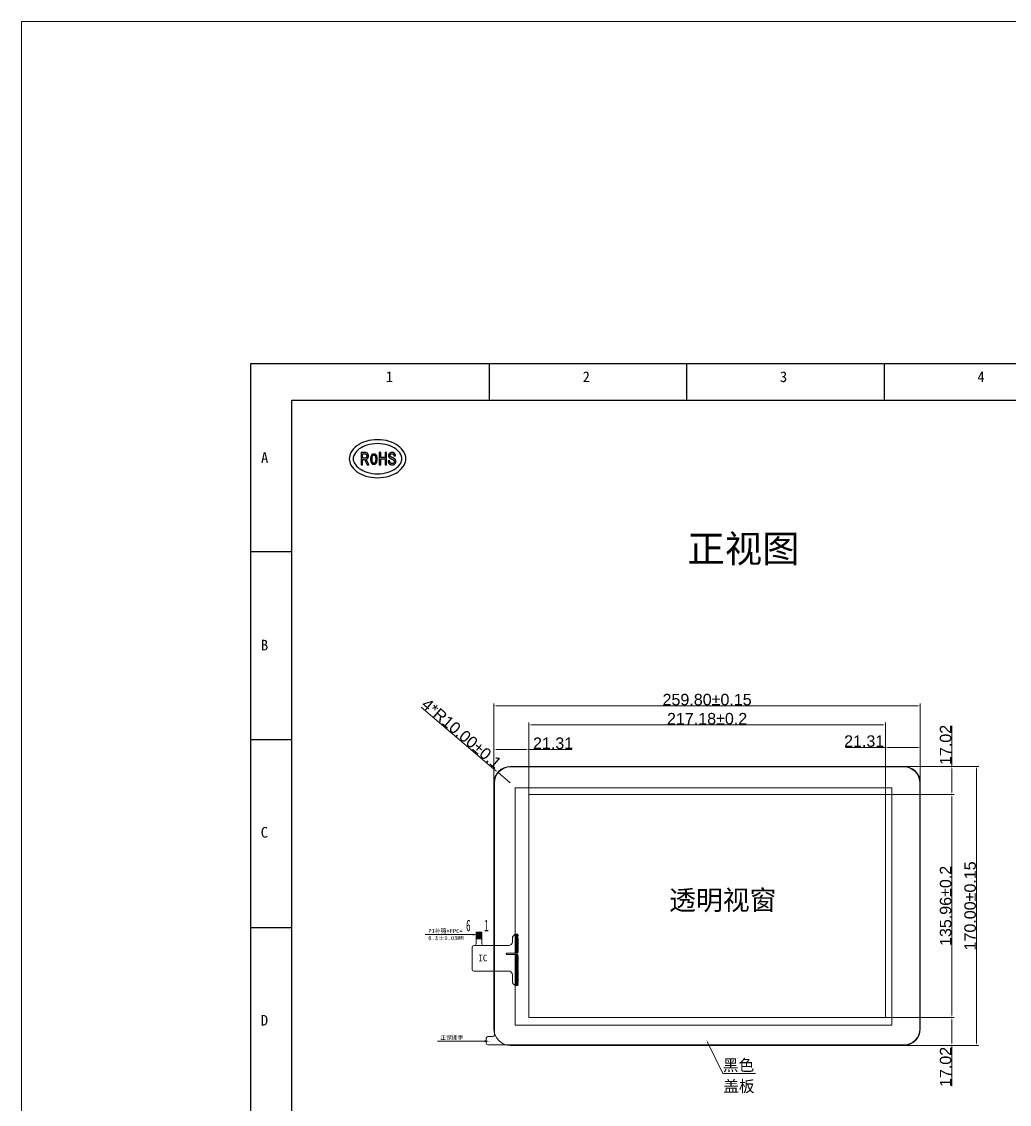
# Model space of a CAD drawing. Header units: millimetres. Extents: x 20850 to 34255, y -4073 to 3090.
# Drawn here: x 20850 to 21452, y 2430 to 3090 of the extents above; entities that cross this region are included whole.
import ezdxf

# ---------------------------------------------------------------- set-up
doc = ezdxf.new("R2010")
doc.units = ezdxf.units.MM
doc.header["$LTSCALE"] = 0.2
for name, color, linetype in [('Cover lens', 171, 'Continuous'), ('DIM', 7, 'Continuous'), ('Sensor', 7, 'Continuous'), ('保护膜', 200, 'Continuous')]:
    doc.layers.add(name, color=color, linetype=linetype)
doc.layers.add('DIM（标注）', color=3, linetype='Continuous', lineweight=0)
doc.layers.add('FPC', color=40, linetype='Continuous', lineweight=13)
doc.styles.add('ARIAL', font='arial.ttf')
doc.styles.get("Standard").update_dxf_attribs({"font": 'simkai.ttf', "width": 0.58, "height": 8})
doc.styles.add('宋体', font='', dxfattribs={"height": 3})
doc.styles.add('宋体3.5', font='', dxfattribs={"height": 3.5})
doc.styles.get('宋体').set_extended_font_data('SimSun')
doc.styles.get('宋体3.5').set_extended_font_data('SimSun')

msp = doc.modelspace()

# ---------------------------------------------------------------- hatches: boundary and pattern name
at = {"layer": 'FPC', "lineweight": 0}
h = msp.add_hatch(dxfattribs=at)
h.set_pattern_fill('ANSI37', color=2, scale=0.1, angle=-90, style=0)
h.set_pattern_definition([(315, (3693.53942, -3.52943), (0.224506403, 0.224506403), []), (45, (3693.53942, -3.52943), (-0.224506403, 0.224506403), [])])
h.paths.add_polyline_path([(21130.761, 2535.0415, 0.41421356), (21130.611, 2535.1915), (21127.411, 2535.1915, 0.41421356), (21127.261, 2535.0415), (21127.261, 2531.1915), (21130.761, 2531.1915)])

# ---------------------------------------------------------------- linework, layer by layer
for p, q in [((20990.0109, 2194.2849), (20990.0109, 2881.809)), ((20990.0109, 2881.809), (21994.6895, 2881.809)), ((21135.1854, 2881.809), (21135.1854, 2859.4505)), ((21255.4872, 2881.809), (21255.4872, 2859.4505)), ((21375.789, 2881.809), (21375.789, 2859.4505)), ((21014.8837, 2859.4505), (21977.3067, 2859.4505)), ((21014.8837, 2212.1425), (21014.8837, 2859.4505)), ((20990.0109, 2767.2219), (21014.8837, 2767.2219)), ((20990.0109, 2652.6349), (21014.8837, 2652.6349)), ((20990.0109, 2538.0478), (21014.8837, 2538.0478))]:
    msp.add_line(p, q)
at = {"color": 3}
for p, q in [((21057.1799, 2827.5249), (21057.1799, 2820.1111)), ((21059.3455, 2827.5249), (21057.1799, 2827.5249)), ((21058.1326, 2826.7444), (21059.1293, 2826.7444)), ((21058.1326, 2824.1437), (21058.1326, 2826.7444)), ((21059.1293, 2826.7444), (21059.2041, 2826.7435)), ((21059.2041, 2826.7435), (21059.3698, 2826.7369)), ((21059.5027, 2827.5221), (21059.3455, 2827.5249)), ((21059.3698, 2826.7369), (21059.5251, 2826.721)), ((21059.6562, 2827.5137), (21059.5027, 2827.5221)), ((21059.5251, 2826.721), (21059.6711, 2826.6986)), ((21059.804, 2827.4996), (21059.6562, 2827.5137)), ((21059.6711, 2826.6986), (21059.8068, 2826.6677)), ((21059.9481, 2827.48), (21059.804, 2827.4996)), ((21059.8068, 2826.6677), (21059.9332, 2826.6293)), ((21059.9332, 2826.6293), (21060.0502, 2826.5834)), ((21060.0867, 2827.4547), (21059.9481, 2827.48)), ((21060.0502, 2826.5834), (21060.1568, 2826.5292)), ((21060.2214, 2827.4238), (21060.0867, 2827.4547)), ((21060.1568, 2826.5292), (21060.2542, 2826.4674)), ((21060.3515, 2827.3864), (21060.2214, 2827.4238)), ((21060.2542, 2826.4674), (21060.3421, 2826.3981)), ((21060.3421, 2826.3981), (21060.3562, 2826.385)), ((21060.4769, 2827.3443), (21060.3515, 2827.3864)), ((21060.3562, 2826.385), (21060.4441, 2826.2933)), ((21060.4441, 2826.2933), (21060.52, 2826.1932)), ((21060.5976, 2827.2966), (21060.4769, 2827.3443)), ((21060.52, 2826.1932), (21060.5845, 2826.0846)), ((21060.6341, 2824.8147), (21060.5789, 2824.7024)), ((21060.5845, 2826.0846), (21060.6379, 2825.9658)), ((21060.7137, 2827.2432), (21060.5976, 2827.2966)), ((21060.6762, 2824.9401), (21060.6341, 2824.8147)), ((21060.6379, 2825.9658), (21060.679, 2825.8385)), ((21060.7071, 2825.0795), (21060.6762, 2824.9401)), ((21060.679, 2825.8385), (21060.7081, 2825.7019)), ((21060.7249, 2825.233), (21060.7071, 2825.0795)), ((21060.7081, 2825.7019), (21060.7258, 2825.5559)), ((21060.825, 2827.1843), (21060.7137, 2827.2432)), ((21060.7315, 2825.3987), (21060.7249, 2825.233)), ((21060.7258, 2825.5559), (21060.7315, 2825.4005)), ((21060.7315, 2825.4005), (21060.7315, 2825.3987)), ((21060.9317, 2827.1187), (21060.825, 2827.1843)), ((21061.0337, 2827.0486), (21060.9317, 2827.1187)), ((21061.0347, 2827.0476), (21061.0337, 2827.0486)), ((21061.1273, 2826.9681), (21061.0347, 2827.0476)), ((21061.2115, 2826.882), (21061.1273, 2826.9681)), ((21061.2902, 2826.7884), (21061.2115, 2826.882)), ((21061.3613, 2826.6892), (21061.2902, 2826.7884)), ((21061.4249, 2826.5825), (21061.3613, 2826.6892)), ((21061.482, 2826.4702), (21061.4249, 2826.5825)), ((21061.5316, 2826.3504), (21061.482, 2826.4702)), ((21061.5747, 2826.225), (21061.5316, 2826.3504)), ((21061.6102, 2826.0921), (21061.5747, 2826.225)), ((21061.5821, 2824.6818), (21061.6186, 2824.8119)), ((21061.6392, 2825.9527), (21061.6102, 2826.0921)), ((21061.6186, 2824.8119), (21061.6477, 2824.9494)), ((21061.6608, 2825.8076), (21061.6392, 2825.9527)), ((21061.6477, 2824.9494), (21061.6682, 2825.0936)), ((21061.6757, 2825.6551), (21061.6608, 2825.8076)), ((21061.6682, 2825.0936), (21061.6804, 2825.2433)), ((21061.6832, 2825.496), (21061.6757, 2825.6551)), ((21061.6804, 2825.2433), (21061.6842, 2825.4005)), ((21061.6842, 2825.4005), (21061.6832, 2825.496)), ((21063.0862, 2824.845), (21063.0654, 2824.7301)), ((21063.1101, 2824.956), (21063.0862, 2824.845)), ((21063.1356, 2825.0625), (21063.1101, 2824.956)), ((21063.1625, 2825.165), (21063.1356, 2825.0625)), ((21063.1926, 2825.2645), (21063.1625, 2825.165)), ((21063.225, 2825.3594), (21063.1926, 2825.2645)), ((21063.2589, 2825.4496), (21063.225, 2825.3594)), ((21063.2952, 2825.5367), (21063.2589, 2825.4496)), ((21063.3345, 2825.62), (21063.2952, 2825.5367)), ((21063.3754, 2825.6987), (21063.3345, 2825.62)), ((21063.4186, 2825.7735), (21063.3754, 2825.6987)), ((21063.4633, 2825.8444), (21063.4186, 2825.7735)), ((21063.5111, 2825.9115), (21063.4633, 2825.8444)), ((21063.5828, 2826.0025), (21063.5111, 2825.9115)), ((21063.5111, 2825.9115), (21063.5111, 2825.9115)), ((21063.6584, 2826.0865), (21063.5828, 2826.0025)), ((21063.737, 2826.1644), (21063.6584, 2826.0865)), ((21063.8188, 2826.2369), (21063.737, 2826.1644)), ((21063.9036, 2826.3025), (21063.8188, 2826.2369)), ((21063.9923, 2826.3626), (21063.9036, 2826.3025)), ((21063.9052, 2824.6831), (21063.9237, 2824.7964)), ((21063.9237, 2824.7964), (21063.9445, 2824.9021)), ((21063.9445, 2824.9021), (21063.9676, 2825.0023)), ((21063.9676, 2825.0023), (21063.9931, 2825.0956)), ((21064.0848, 2826.4166), (21063.9923, 2826.3626)), ((21063.9931, 2825.0956), (21064.0201, 2825.182)), ((21064.0201, 2825.182), (21064.0494, 2825.2622)), ((21064.0494, 2825.2622), (21064.0817, 2825.3362)), ((21064.0817, 2825.3362), (21064.1149, 2825.4033)), ((21064.1797, 2826.4644), (21064.0848, 2826.4166)), ((21064.1149, 2825.4033), (21064.1512, 2825.4642)), ((21064.1512, 2825.4642), (21064.1897, 2825.519)), ((21064.2784, 2826.5053), (21064.1797, 2826.4644)), ((21064.1897, 2825.519), (21064.2352, 2825.5814)), ((21064.2352, 2825.5814), (21064.3146, 2825.6755)), ((21064.381, 2826.5407), (21064.2784, 2826.5053)), ((21064.3146, 2825.6755), (21064.3971, 2825.7573)), ((21064.4858, 2826.57), (21064.381, 2826.5407)), ((21064.3971, 2825.7573), (21064.4835, 2825.8267)), ((21064.4835, 2825.8267), (21064.5745, 2825.883)), ((21064.5946, 2826.5932), (21064.4858, 2826.57)), ((21064.5745, 2825.883), (21064.6686, 2825.9269)), ((21064.7071, 2826.6101), (21064.5946, 2826.5932)), ((21064.6686, 2825.9269), (21064.7665, 2825.9578)), ((21064.8228, 2826.6209), (21064.7071, 2826.6101)), ((21064.7665, 2825.9578), (21064.8691, 2825.977)), ((21064.9416, 2826.6256), (21064.8228, 2826.6209)), ((21064.8691, 2825.977), (21064.9747, 2825.9832)), ((21064.9747, 2826.6263), (21064.9416, 2826.6256)), ((21065.0943, 2826.6233), (21064.9747, 2826.6263)), ((21064.9747, 2825.9832), (21065.0395, 2825.9809)), ((21065.0395, 2825.9809), (21065.1428, 2825.967)), ((21065.2107, 2826.614), (21065.0943, 2826.6233)), ((21065.1428, 2825.967), (21065.2423, 2825.9408)), ((21065.3241, 2826.5986), (21065.2107, 2826.614)), ((21065.2423, 2825.9408), (21065.3387, 2825.9015)), ((21065.4336, 2826.577), (21065.3241, 2826.5986)), ((21065.3387, 2825.9015), (21065.4305, 2825.8498)), ((21065.4305, 2825.8498), (21065.5184, 2825.7858)), ((21065.54, 2826.5492), (21065.4336, 2826.577)), ((21065.5184, 2825.7858), (21065.6032, 2825.7095)), ((21065.6433, 2826.5161), (21065.54, 2826.5492)), ((21065.6032, 2825.7095), (21065.6834, 2825.62)), ((21065.7428, 2826.476), (21065.6433, 2826.5161)), ((21065.6834, 2825.62), (21065.7598, 2825.519)), ((21065.8392, 2826.4305), (21065.7428, 2826.476)), ((21065.7598, 2825.519), (21065.7613, 2825.5167)), ((21065.7613, 2825.5167), (21065.796, 2825.4619)), ((21065.796, 2825.4619), (21065.8284, 2825.4002)), ((21065.8284, 2825.4002), (21065.8592, 2825.3316)), ((21065.9317, 2826.378), (21065.8392, 2826.4305)), ((21065.8592, 2825.3316), (21065.8878, 2825.2568)), ((21065.8878, 2825.2568), (21065.914, 2825.1758)), ((21065.914, 2825.1758), (21065.9387, 2825.0879)), ((21066.0212, 2826.3202), (21065.9317, 2826.378)), ((21065.9387, 2825.0879), (21065.9618, 2824.9931)), ((21065.9618, 2824.9931), (21065.9826, 2824.892)), ((21065.9826, 2824.892), (21066.0011, 2824.7841)), ((21066.0011, 2824.7841), (21066.0181, 2824.67)), ((21066.1075, 2826.2554), (21066.0212, 2826.3202)), ((21066.1908, 2826.1852), (21066.1075, 2826.2554)), ((21066.2702, 2826.1089), (21066.1908, 2826.1852)), ((21066.3458, 2826.0256), (21066.2702, 2826.1089)), ((21066.4191, 2825.9369), (21066.3458, 2826.0256)), ((21066.4384, 2825.9115), (21066.4191, 2825.9369)), ((21066.4831, 2825.8444), (21066.4384, 2825.9115)), ((21066.5255, 2825.7727), (21066.4831, 2825.8444)), ((21066.5656, 2825.6971), (21066.5255, 2825.7727)), ((21066.6042, 2825.6177), (21066.5656, 2825.6971)), ((21066.6404, 2825.5344), (21066.6042, 2825.6177)), ((21066.6751, 2825.4465), (21066.6404, 2825.5344)), ((21066.7067, 2825.3555), (21066.6751, 2825.4465)), ((21066.7368, 2825.2599), (21066.7067, 2825.3555)), ((21066.7645, 2825.1596), (21066.7368, 2825.2599)), ((21066.7908, 2825.0563), (21066.7645, 2825.1596)), ((21066.8147, 2824.9483), (21066.7908, 2825.0563)), ((21066.8363, 2824.8365), (21066.8147, 2824.9483)), ((21066.8555, 2824.7208), (21066.8363, 2824.8365)), ((21068.2688, 2827.5249), (21068.2688, 2820.1111)), ((21069.2215, 2827.5249), (21068.2688, 2827.5249)), ((21069.2215, 2824.4038), (21069.2215, 2827.5249)), ((21071.7773, 2827.5249), (21071.7773, 2824.4038)), ((21072.73, 2827.5249), (21071.7773, 2827.5249)), ((21072.73, 2820.1111), (21072.73, 2827.5249)), ((21073.9036, 2825.7197), (21073.8998, 2825.5737)), ((21073.8998, 2825.5737), (21073.8998, 2825.54)), ((21073.8998, 2825.54), (21073.9082, 2825.4024)), ((21073.9167, 2825.861), (21073.9036, 2825.7197)), ((21073.9082, 2825.4024), (21073.9279, 2825.2686)), ((21073.9382, 2825.9976), (21073.9167, 2825.861)), ((21073.9279, 2825.2686), (21073.9578, 2825.1385)), ((21073.9681, 2826.1296), (21073.9382, 2825.9976)), ((21073.9578, 2825.1385), (21074, 2825.0131)), ((21074.0065, 2826.2568), (21073.9681, 2826.1296)), ((21074, 2825.0131), (21074.0524, 2824.8924)), ((21074.0542, 2826.3794), (21074.0065, 2826.2568)), ((21074.0524, 2824.8924), (21074.1169, 2824.7744)), ((21074.1095, 2826.4983), (21074.0542, 2826.3794)), ((21074.174, 2826.6115), (21074.1095, 2826.4983)), ((21074.1169, 2824.7744), (21074.1918, 2824.6612)), ((21074.247, 2826.721), (21074.174, 2826.6115)), ((21074.3294, 2826.8249), (21074.247, 2826.721)), ((21074.4192, 2826.925), (21074.3294, 2826.8249)), ((21074.5184, 2827.0205), (21074.4192, 2826.925)), ((21074.5493, 2827.0476), (21074.5184, 2827.0205)), ((21074.6532, 2827.1393), (21074.5493, 2827.0476)), ((21074.7608, 2827.2217), (21074.6532, 2827.1393)), ((21074.8722, 2827.2975), (21074.7608, 2827.2217)), ((21074.8525, 2825.7037), (21074.8535, 2825.7524)), ((21074.8619, 2825.5727), (21074.8525, 2825.7037)), ((21074.8535, 2825.7524), (21074.8656, 2825.8965)), ((21074.89, 2825.4454), (21074.8619, 2825.5727)), ((21074.8656, 2825.8965), (21074.8937, 2826.0313)), ((21074.9882, 2827.3639), (21074.8722, 2827.2975)), ((21074.9377, 2825.321), (21074.89, 2825.4454)), ((21074.8937, 2826.0313), (21074.9358, 2826.1576)), ((21074.9358, 2826.1576), (21074.9938, 2826.2755)), ((21075.0041, 2825.1993), (21074.9377, 2825.321)), ((21075.1071, 2827.4229), (21074.9882, 2827.3639)), ((21074.9938, 2826.2755), (21075.0668, 2826.3841)), ((21075.0893, 2825.0814), (21075.0041, 2825.1993)), ((21075.0668, 2826.3841), (21075.1557, 2826.4842)), ((21075.1127, 2825.0533), (21075.0893, 2825.0814)), ((21075.2297, 2827.4744), (21075.1071, 2827.4229)), ((21075.1623, 2825.0019), (21075.1127, 2825.0533)), ((21075.1557, 2826.4842), (21075.2315, 2826.5367)), ((21075.2278, 2824.9476), (21075.1623, 2825.0019)), ((21075.3083, 2824.8914), (21075.2278, 2824.9476)), ((21075.356, 2827.5174), (21075.2297, 2827.4744)), ((21075.2315, 2826.5367), (21075.3438, 2826.6003)), ((21075.4047, 2824.8325), (21075.3083, 2824.8914)), ((21075.3438, 2826.6003), (21075.4636, 2826.6518)), ((21075.4852, 2827.552), (21075.356, 2827.5174)), ((21075.517, 2824.7707), (21075.4047, 2824.8325)), ((21075.4636, 2826.6518), (21075.5918, 2826.6929)), ((21075.619, 2827.5792), (21075.4852, 2827.552)), ((21075.6442, 2824.7061), (21075.517, 2824.7707)), ((21075.5918, 2826.6929), (21075.7275, 2826.7219)), ((21075.7566, 2827.5979), (21075.619, 2827.5792)), ((21075.7275, 2826.7219), (21075.8707, 2826.7388)), ((21075.8979, 2827.6091), (21075.7566, 2827.5979)), ((21075.8707, 2826.7388), (21076.0223, 2826.7444)), ((21076.0223, 2827.6119), (21075.8979, 2827.6091)), ((21076.1842, 2827.6082), (21076.0223, 2827.6119)), ((21076.0223, 2826.7444), (21076.1187, 2826.7416)), ((21076.1187, 2826.7416), (21076.2657, 2826.7266)), ((21076.3405, 2827.5979), (21076.1842, 2827.6082)), ((21076.2657, 2826.7266), (21076.4032, 2826.6986)), ((21076.4893, 2827.5801), (21076.3405, 2827.5979)), ((21076.4032, 2826.6986), (21076.5296, 2826.6564)), ((21076.6325, 2827.5549), (21076.4893, 2827.5801)), ((21076.5296, 2826.6564), (21076.6456, 2826.6012)), ((21076.7691, 2827.524), (21076.6325, 2827.5549)), ((21076.6456, 2826.6012), (21076.7514, 2826.532)), ((21076.7514, 2826.532), (21076.8468, 2826.4496)), ((21076.8983, 2827.4847), (21076.7691, 2827.524)), ((21076.8468, 2826.4496), (21076.931, 2826.3542)), ((21077.0218, 2827.4388), (21076.8983, 2827.4847)), ((21076.931, 2826.3542), (21076.9984, 2826.2606)), ((21076.9984, 2826.2606), (21077.0677, 2826.1408)), ((21077.1379, 2827.3864), (21077.0218, 2827.4388)), ((21077.0677, 2826.1408), (21077.1229, 2826.0182)), ((21077.1229, 2826.0182), (21077.1622, 2825.8909)), ((21077.2483, 2827.3265), (21077.1379, 2827.3864)), ((21077.1622, 2825.8909), (21077.1865, 2825.7599)), ((21077.1865, 2825.7599), (21077.1968, 2825.6251)), ((21077.1968, 2825.6251), (21077.1912, 2825.4876)), ((21077.1912, 2825.4876), (21078.1439, 2825.4876)), ((21077.3512, 2827.2591), (21077.2483, 2827.3265)), ((21077.4486, 2827.1852), (21077.3512, 2827.2591)), ((21077.5384, 2827.1038), (21077.4486, 2827.1852)), ((21077.6217, 2827.0158), (21077.5384, 2827.1038)), ((21077.6676, 2826.9615), (21077.6217, 2827.0158)), ((21077.7471, 2826.8399), (21077.6676, 2826.9615)), ((21077.8201, 2826.7163), (21077.7471, 2826.8399)), ((21077.8847, 2826.5919), (21077.8201, 2826.7163)), ((21077.9427, 2826.4655), (21077.8847, 2826.5919)), ((21077.9932, 2826.3382), (21077.9427, 2826.4655)), ((21078.0363, 2826.21), (21077.9932, 2826.3382)), ((21078.0728, 2826.08), (21078.0363, 2826.21)), ((21078.1009, 2825.9489), (21078.0728, 2826.08)), ((21078.1224, 2825.816), (21078.1009, 2825.9489)), ((21078.1364, 2825.6822), (21078.1224, 2825.816)), ((21078.1439, 2825.5475), (21078.1364, 2825.6822)), ((21078.1439, 2825.4876), (21078.1439, 2825.5475)), ((21057.1799, 2820.1111), (21058.1326, 2820.1111)), ((21059.3885, 2824.1437), (21058.1326, 2824.1437)), ((21058.1326, 2823.3632), (21059.3024, 2823.3632)), ((21058.1326, 2820.1111), (21058.1326, 2823.3632)), ((21059.3024, 2823.3632), (21060.8185, 2820.1111)), ((21059.5279, 2824.1493), (21059.3885, 2824.1437)), ((21059.6636, 2824.1652), (21059.5279, 2824.1493)), ((21059.7965, 2824.1933), (21059.6636, 2824.1652)), ((21059.9257, 2824.2316), (21059.7965, 2824.1933)), ((21060.052, 2824.2822), (21059.9257, 2824.2316)), ((21060.1746, 2824.343), (21060.052, 2824.2822)), ((21060.2944, 2824.4151), (21060.1746, 2824.343)), ((21060.2551, 2823.4933), (21060.3356, 2823.5138)), ((21061.9013, 2820.1111), (21060.2551, 2823.4933)), ((21060.3421, 2824.4469), (21060.2944, 2824.4151)), ((21060.3356, 2823.5138), (21060.4629, 2823.5541)), ((21060.4329, 2824.519), (21060.3421, 2824.4469)), ((21060.5125, 2824.6041), (21060.4329, 2824.519)), ((21060.4629, 2823.5541), (21060.5855, 2823.6046)), ((21060.5789, 2824.7024), (21060.5125, 2824.6041)), ((21060.5855, 2823.6046), (21060.7053, 2823.6636)), ((21060.7053, 2823.6636), (21060.8213, 2823.7319)), ((21060.8185, 2820.1111), (21061.9013, 2820.1111)), ((21060.8213, 2823.7319), (21060.9345, 2823.8105)), ((21060.9345, 2823.8105), (21061.0431, 2823.8975)), ((21061.0431, 2823.8975), (21061.1488, 2823.9939)), ((21061.1488, 2823.9939), (21061.2518, 2824.0997)), ((21061.2518, 2824.0997), (21061.2742, 2824.1259)), ((21061.2742, 2824.1259), (21061.3529, 2824.2242)), ((21061.3529, 2824.2242), (21061.4221, 2824.329)), ((21061.4221, 2824.329), (21061.4839, 2824.4394)), ((21061.4839, 2824.4394), (21061.5372, 2824.5573)), ((21061.5372, 2824.5573), (21061.5821, 2824.6818)), ((21062.9767, 2823.669), (21062.9759, 2823.5179)), ((21062.9759, 2823.5179), (21062.9767, 2823.3667)), ((21062.9759, 2823.5179), (21062.9759, 2823.5179)), ((21062.9806, 2823.8155), (21062.9767, 2823.669)), ((21062.9767, 2823.3667), (21062.9806, 2823.2202)), ((21062.986, 2823.9582), (21062.9806, 2823.8155)), ((21062.9806, 2823.2202), (21062.986, 2823.0775)), ((21062.9937, 2824.097), (21062.986, 2823.9582)), ((21062.986, 2823.0775), (21062.9937, 2822.9387)), ((21063.0037, 2824.2312), (21062.9937, 2824.097)), ((21062.9937, 2822.9387), (21063.0037, 2822.8046)), ((21063.016, 2824.3623), (21063.0037, 2824.2312)), ((21063.0037, 2822.8046), (21063.016, 2822.6735)), ((21063.0299, 2824.4887), (21063.016, 2824.3623)), ((21063.016, 2822.6735), (21063.0299, 2822.547)), ((21063.0469, 2824.6113), (21063.0299, 2824.4887)), ((21063.0299, 2822.547), (21063.0469, 2822.4244)), ((21063.0654, 2824.7301), (21063.0469, 2824.6113)), ((21063.0469, 2822.4244), (21063.0654, 2822.3056)), ((21063.0654, 2822.3056), (21063.087, 2822.1907)), ((21063.087, 2822.1907), (21063.1101, 2822.0797)), ((21063.1101, 2822.0797), (21063.1356, 2821.9733)), ((21063.1356, 2821.9733), (21063.1633, 2821.8707)), ((21063.1633, 2821.8707), (21063.1926, 2821.772)), ((21063.1926, 2821.772), (21063.225, 2821.6772)), ((21063.225, 2821.6772), (21063.2589, 2821.5862)), ((21063.2589, 2821.5862), (21063.296, 2821.499)), ((21063.296, 2821.499), (21063.3345, 2821.4165)), ((21063.3345, 2821.4165), (21063.3754, 2821.3371)), ((21063.3754, 2821.3371), (21063.4186, 2821.2623)), ((21063.4186, 2821.2623), (21063.4641, 2821.1913)), ((21063.4641, 2821.1913), (21063.5111, 2821.1242)), ((21063.5111, 2821.1242), (21063.5458, 2821.078)), ((21063.5458, 2821.078), (21063.6175, 2820.9878)), ((21063.6175, 2820.9878), (21063.6931, 2820.9029)), ((21063.6931, 2820.9029), (21063.7725, 2820.825)), ((21063.7725, 2820.825), (21063.8543, 2820.7526)), ((21063.8327, 2823.5479), (21063.8342, 2823.713)), ((21063.8327, 2823.5179), (21063.8327, 2823.5479)), ((21063.8334, 2823.3521), (21063.8327, 2823.5179)), ((21063.8365, 2823.1932), (21063.8334, 2823.3521)), ((21063.8342, 2823.713), (21063.8381, 2823.8711)), ((21063.8419, 2823.0405), (21063.8365, 2823.1932)), ((21063.8381, 2823.8711), (21063.8435, 2824.0222)), ((21063.8496, 2822.894), (21063.8419, 2823.0405)), ((21063.8435, 2824.0222), (21063.8512, 2824.1679)), ((21063.8597, 2822.7544), (21063.8496, 2822.894)), ((21063.8512, 2824.1679), (21063.8612, 2824.306)), ((21063.8543, 2820.7526), (21063.9399, 2820.687)), ((21063.8712, 2822.621), (21063.8597, 2822.7544)), ((21063.8612, 2824.306), (21063.8735, 2824.4386)), ((21063.8859, 2822.4938), (21063.8712, 2822.621)), ((21063.8735, 2824.4386), (21063.8882, 2824.5643)), ((21063.9021, 2822.3735), (21063.8859, 2822.4938)), ((21063.8882, 2824.5643), (21063.9052, 2824.6831)), ((21063.9198, 2822.2601), (21063.9021, 2822.3735)), ((21063.9406, 2822.1522), (21063.9198, 2822.2601)), ((21063.9399, 2820.687), (21064.0285, 2820.6276)), ((21063.963, 2822.0512), (21063.9406, 2822.1522)), ((21063.9884, 2821.9571), (21063.963, 2822.0512)), ((21064.0154, 2821.8692), (21063.9884, 2821.9571)), ((21064.044, 2821.7874), (21064.0154, 2821.8692)), ((21064.0285, 2820.6276), (21064.1211, 2820.5744)), ((21064.0756, 2821.7126), (21064.044, 2821.7874)), ((21064.1087, 2821.644), (21064.0756, 2821.7126)), ((21064.145, 2821.5823), (21064.1087, 2821.644)), ((21064.1211, 2820.5744), (21064.2159, 2820.5274)), ((21064.1828, 2821.5268), (21064.145, 2821.5823)), ((21064.1897, 2821.5175), (21064.1828, 2821.5268)), ((21064.2637, 2821.4103), (21064.1897, 2821.5175)), ((21064.2159, 2820.5274), (21064.3146, 2820.4873)), ((21064.3424, 2821.317), (21064.2637, 2821.4103)), ((21064.3146, 2820.4873), (21064.4164, 2820.4526)), ((21064.4241, 2821.2353), (21064.3424, 2821.317)), ((21064.4164, 2820.4526), (21064.5213, 2820.424)), ((21064.5097, 2821.1674), (21064.4241, 2821.2353)), ((21064.5992, 2821.1119), (21064.5097, 2821.1674)), ((21064.5213, 2820.424), (21064.63, 2820.4025)), ((21064.6917, 2821.0687), (21064.5992, 2821.1119)), ((21064.63, 2820.4025), (21064.7418, 2820.387)), ((21064.7881, 2821.0386), (21064.6917, 2821.0687)), ((21064.7418, 2820.387), (21064.8567, 2820.3778)), ((21064.8884, 2821.0217), (21064.7881, 2821.0386)), ((21064.8567, 2820.3778), (21064.9747, 2820.3747)), ((21064.9747, 2821.0171), (21064.8884, 2821.0217)), ((21065.0781, 2821.024), (21064.9747, 2821.0171)), ((21064.9747, 2820.3747), (21065.0326, 2820.3755)), ((21065.0326, 2820.3755), (21065.149, 2820.3816)), ((21065.1775, 2821.0433), (21065.0781, 2821.024)), ((21065.149, 2820.3816), (21065.2624, 2820.394)), ((21065.2732, 2821.0749), (21065.1775, 2821.0433)), ((21065.2624, 2820.394), (21065.3726, 2820.4125)), ((21065.3657, 2821.1196), (21065.2732, 2821.0749)), ((21065.4544, 2821.1775), (21065.3657, 2821.1196)), ((21065.3726, 2820.4125), (21065.4798, 2820.4372)), ((21065.5392, 2821.2484), (21065.4544, 2821.1775)), ((21065.4798, 2820.4372), (21065.5832, 2820.4688)), ((21065.6202, 2821.3317), (21065.5392, 2821.2484)), ((21065.5832, 2820.4688), (21065.6834, 2820.5058)), ((21065.6981, 2821.4281), (21065.6202, 2821.3317)), ((21065.6834, 2820.5058), (21065.7806, 2820.5497)), ((21065.7598, 2821.5175), (21065.6981, 2821.4281)), ((21065.7945, 2821.5723), (21065.7598, 2821.5175)), ((21065.7806, 2820.5497), (21065.8739, 2820.5999)), ((21065.8268, 2821.634), (21065.7945, 2821.5723)), ((21065.8577, 2821.7018), (21065.8268, 2821.634)), ((21065.8862, 2821.7759), (21065.8577, 2821.7018)), ((21065.8739, 2820.5999), (21065.9641, 2820.6562)), ((21065.9132, 2821.8576), (21065.8862, 2821.7759)), ((21065.9379, 2821.9447), (21065.9132, 2821.8576)), ((21065.961, 2822.0396), (21065.9379, 2821.9447)), ((21065.9818, 2822.1406), (21065.961, 2822.0396)), ((21065.9641, 2820.6562), (21066.0512, 2820.7186)), ((21066.0003, 2822.2478), (21065.9818, 2822.1406)), ((21066.0173, 2822.3619), (21066.0003, 2822.2478)), ((21066.032, 2822.4822), (21066.0173, 2822.3619)), ((21066.0181, 2824.67), (21066.0327, 2824.5489)), ((21066.0451, 2822.6095), (21066.032, 2822.4822)), ((21066.0327, 2824.5489), (21066.0458, 2824.4216)), ((21066.0559, 2822.7436), (21066.0451, 2822.6095)), ((21066.0458, 2824.4216), (21066.0566, 2824.2875)), ((21066.0512, 2820.7186), (21066.1353, 2820.7873)), ((21066.0651, 2822.884), (21066.0559, 2822.7436)), ((21066.0566, 2824.2875), (21066.0651, 2824.1463)), ((21066.0651, 2824.1463), (21066.0721, 2823.9991)), ((21066.0721, 2823.0313), (21066.0651, 2822.884)), ((21066.0721, 2823.9991), (21066.0775, 2823.8456)), ((21066.0767, 2823.1847), (21066.0721, 2823.0313)), ((21066.0798, 2823.3444), (21066.0767, 2823.1847)), ((21066.0775, 2823.8456), (21066.0805, 2823.6852)), ((21066.0813, 2823.5117), (21066.0798, 2823.3444)), ((21066.0805, 2823.6852), (21066.0813, 2823.5179)), ((21066.0813, 2823.5179), (21066.0813, 2823.5117)), ((21066.1353, 2820.7873), (21066.2163, 2820.8621)), ((21066.2163, 2820.8621), (21066.2934, 2820.943)), ((21066.2934, 2820.943), (21066.3674, 2821.0309)), ((21066.3674, 2821.0309), (21066.4384, 2821.1242)), ((21066.4384, 2821.1242), (21066.4769, 2821.1821)), ((21066.4769, 2821.1821), (21066.5193, 2821.253)), ((21066.5193, 2821.253), (21066.5602, 2821.3278)), ((21066.5602, 2821.3278), (21066.5988, 2821.4073)), ((21066.5988, 2821.4073), (21066.6358, 2821.4898)), ((21066.6358, 2821.4898), (21066.6705, 2821.5769)), ((21066.6705, 2821.5769), (21066.7029, 2821.6679)), ((21066.7029, 2821.6679), (21066.7329, 2821.7635)), ((21066.7329, 2821.7635), (21066.7607, 2821.8622)), ((21066.7607, 2821.8622), (21066.7869, 2821.9656)), ((21066.7869, 2821.9656), (21066.8116, 2822.0727)), ((21066.8116, 2822.0727), (21066.8332, 2822.1838)), ((21066.8332, 2822.1838), (21066.8532, 2822.2995)), ((21066.8532, 2822.2995), (21066.871, 2822.4182)), ((21066.8733, 2824.6006), (21066.8555, 2824.7208)), ((21066.871, 2822.4182), (21066.8864, 2822.5416)), ((21066.8887, 2824.4772), (21066.8733, 2824.6006)), ((21066.8864, 2822.5416), (21066.9003, 2822.6688)), ((21066.9018, 2824.3492), (21066.8887, 2824.4772)), ((21066.9003, 2822.6688), (21066.9118, 2822.8007)), ((21066.9134, 2824.2173), (21066.9018, 2824.3492)), ((21066.9118, 2822.8007), (21066.9211, 2822.9357)), ((21066.9219, 2824.0808), (21066.9134, 2824.2173)), ((21066.9211, 2822.9357), (21066.928, 2823.0752)), ((21066.9296, 2823.9412), (21066.9219, 2824.0808)), ((21066.928, 2823.0752), (21066.9334, 2823.2187)), ((21066.9342, 2823.797), (21066.9296, 2823.9412)), ((21066.9334, 2823.2187), (21066.9365, 2823.3667)), ((21066.9373, 2823.649), (21066.9342, 2823.797)), ((21066.9365, 2823.3667), (21066.9381, 2823.5179)), ((21066.9381, 2823.5179), (21066.9373, 2823.649)), ((21068.2688, 2820.1111), (21069.2215, 2820.1111)), ((21071.7773, 2824.4038), (21069.2215, 2824.4038)), ((21069.2215, 2823.6233), (21071.7773, 2823.6233)), ((21069.2215, 2820.1111), (21069.2215, 2823.6233)), ((21071.7773, 2823.6233), (21071.7773, 2820.1111)), ((21071.7773, 2820.1111), (21072.73, 2820.1111)), ((21073.7258, 2822.4526), (21073.7258, 2822.1494)), ((21074.6794, 2822.4526), (21073.7258, 2822.4526)), ((21073.7258, 2822.1494), (21073.7267, 2822.0988)), ((21073.7267, 2822.0988), (21073.7332, 2821.9547)), ((21073.7332, 2821.9547), (21073.7482, 2821.8143)), ((21073.7482, 2821.8143), (21073.7707, 2821.6777)), ((21073.7707, 2821.6777), (21073.8016, 2821.5458)), ((21073.8016, 2821.5458), (21073.8399, 2821.4175)), ((21073.8399, 2821.4175), (21073.8867, 2821.2931)), ((21073.8867, 2821.2931), (21073.941, 2821.1733)), ((21073.941, 2821.1733), (21074.0037, 2821.0572)), ((21074.0037, 2821.0572), (21074.0739, 2820.9449)), ((21074.0739, 2820.9449), (21074.1516, 2820.8364)), ((21074.1516, 2820.8364), (21074.2386, 2820.7316)), ((21074.1918, 2824.6612), (21074.2788, 2824.5517)), ((21074.2386, 2820.7316), (21074.3322, 2820.6314)), ((21074.2788, 2824.5517), (21074.3762, 2824.4469)), ((21074.3322, 2820.6314), (21074.3837, 2820.5828)), ((21074.3762, 2824.4469), (21074.4286, 2824.3917)), ((21074.3837, 2820.5828), (21074.4782, 2820.5004)), ((21074.4286, 2824.3917), (21074.5072, 2824.3177)), ((21074.4782, 2820.5004), (21074.5783, 2820.4246)), ((21074.5072, 2824.3177), (21074.5924, 2824.2457)), ((21074.5783, 2820.4246), (21074.6841, 2820.3544)), ((21074.5924, 2824.2457), (21074.6869, 2824.1736)), ((21074.6794, 2822.1924), (21074.6794, 2822.4526)), ((21074.685, 2822.0333), (21074.6794, 2822.1924)), ((21074.6841, 2820.3544), (21074.7945, 2820.2917)), ((21074.7009, 2821.8836), (21074.685, 2822.0333)), ((21074.6869, 2824.1736), (21074.7889, 2824.1034)), ((21074.728, 2821.7442), (21074.7009, 2821.8836)), ((21074.7664, 2821.6141), (21074.728, 2821.7442)), ((21074.8151, 2821.4933), (21074.7664, 2821.6141)), ((21074.7889, 2824.1034), (21074.8984, 2824.0342)), ((21074.7945, 2820.2917), (21074.9096, 2820.2356)), ((21074.875, 2821.3829), (21074.8151, 2821.4933)), ((21074.9461, 2821.2818), (21074.875, 2821.3829)), ((21074.8984, 2824.0342), (21075.0163, 2823.9659)), ((21074.9096, 2820.2356), (21075.0303, 2820.186)), ((21075.0285, 2821.1901), (21074.9461, 2821.2818)), ((21075.0163, 2823.9659), (21075.1426, 2823.8994)), ((21075.0687, 2821.1518), (21075.0285, 2821.1901)), ((21075.0303, 2820.186), (21075.1567, 2820.1438)), ((21075.1847, 2821.0657), (21075.0687, 2821.1518)), ((21075.1426, 2823.8994), (21075.2765, 2823.833)), ((21075.1567, 2820.1438), (21075.2877, 2820.1073)), ((21075.3045, 2820.9927), (21075.1847, 2821.0657)), ((21075.2765, 2823.833), (21075.4178, 2823.7684)), ((21075.2877, 2820.1073), (21075.4243, 2820.0774)), ((21075.4262, 2820.9309), (21075.3045, 2820.9927)), ((21075.4178, 2823.7684), (21075.5684, 2823.7038)), ((21075.4243, 2820.0774), (21075.5656, 2820.054)), ((21075.5516, 2820.8822), (21075.4262, 2820.9309)), ((21075.6798, 2820.8448), (21075.5516, 2820.8822)), ((21075.5656, 2820.054), (21075.7126, 2820.0381)), ((21075.5684, 2823.7038), (21075.7257, 2823.6411)), ((21075.7865, 2824.6397), (21075.6442, 2824.7061)), ((21075.8118, 2820.8195), (21075.6798, 2820.8448)), ((21075.7126, 2820.0381), (21075.8651, 2820.0278)), ((21075.7257, 2823.6411), (21075.8922, 2823.5794)), ((21075.9456, 2824.5714), (21075.7865, 2824.6397)), ((21075.9456, 2820.8064), (21075.8118, 2820.8195)), ((21075.8651, 2820.0278), (21076.0223, 2820.025)), ((21075.8922, 2823.5794), (21075.9821, 2823.5419)), ((21076.1197, 2824.5002), (21075.9456, 2824.5714)), ((21076.0223, 2820.8046), (21075.9456, 2820.8064)), ((21075.9821, 2823.5419), (21076.1271, 2823.4764)), ((21076.1889, 2820.8102), (21076.0223, 2820.8046)), ((21076.0223, 2820.025), (21076.1468, 2820.0269)), ((21076.3087, 2824.4263), (21076.1197, 2824.5002)), ((21076.1271, 2823.4764), (21076.2647, 2823.409)), ((21076.1468, 2820.0269), (21076.2975, 2820.0353)), ((21076.3433, 2820.8261), (21076.1889, 2820.8102)), ((21076.2647, 2823.409), (21076.3948, 2823.3398)), ((21076.2975, 2820.0353), (21076.4444, 2820.0493)), ((21076.3686, 2824.4038), (21076.3087, 2824.4263)), ((21076.4865, 2820.8532), (21076.3433, 2820.8261)), ((21076.5146, 2824.3411), (21076.3686, 2824.4038)), ((21076.3948, 2823.3398), (21076.5183, 2823.2687)), ((21076.4444, 2820.0493), (21076.5857, 2820.0709)), ((21076.6175, 2820.8907), (21076.4865, 2820.8532)), ((21076.6559, 2824.2766), (21076.5146, 2824.3411)), ((21076.5183, 2823.2687), (21076.6334, 2823.1966)), ((21076.5857, 2820.0709), (21076.7233, 2820.098)), ((21076.7364, 2820.9393), (21076.6175, 2820.8907)), ((21076.6334, 2823.1966), (21076.7401, 2823.1217)), ((21076.7925, 2824.2101), (21076.6559, 2824.2766)), ((21076.7233, 2820.098), (21076.8562, 2820.1317)), ((21076.8431, 2820.9983), (21076.7364, 2820.9393)), ((21076.7401, 2823.1217), (21076.8403, 2823.045)), ((21076.9226, 2824.1418), (21076.7925, 2824.2101)), ((21076.8403, 2823.045), (21076.9329, 2822.9664)), ((21076.9385, 2821.0675), (21076.8431, 2820.9983)), ((21076.8562, 2820.1317), (21076.9844, 2820.1719)), ((21077.048, 2824.0716), (21076.9226, 2824.1418)), ((21076.9329, 2822.9664), (21077.0181, 2822.8859)), ((21077.0218, 2821.148), (21076.9385, 2821.0675)), ((21076.9844, 2820.1719), (21077.1079, 2820.2187)), ((21077.0181, 2822.8859), (21077.1173, 2822.7895)), ((21077.0611, 2821.1948), (21077.0218, 2821.148)), ((21077.1678, 2823.9986), (21077.048, 2824.0716)), ((21077.1528, 2821.2968), (21077.0611, 2821.1948)), ((21077.1079, 2820.2187), (21077.2268, 2820.2711)), ((21077.1173, 2822.7895), (21077.2062, 2822.6819)), ((21077.2305, 2821.4054), (21077.1528, 2821.2968)), ((21077.2829, 2823.9238), (21077.1678, 2823.9986)), ((21077.2062, 2822.6819), (21077.2782, 2822.5686)), ((21077.2268, 2820.2711), (21077.3419, 2820.331)), ((21077.2932, 2821.5214), (21077.2305, 2821.4054)), ((21077.2782, 2822.5686), (21077.3353, 2822.4498)), ((21077.3924, 2823.8461), (21077.2829, 2823.9238)), ((21077.3428, 2821.644), (21077.2932, 2821.5214)), ((21077.3353, 2822.4498), (21077.3756, 2822.3263)), ((21077.3419, 2820.331), (21077.4514, 2820.3965)), ((21077.3784, 2821.7741), (21077.3428, 2821.644)), ((21077.3756, 2822.3263), (21077.3999, 2822.1971)), ((21077.3999, 2821.9107), (21077.3784, 2821.7741)), ((21077.4963, 2823.7675), (21077.3924, 2823.8461)), ((21077.3999, 2822.1971), (21077.4083, 2822.0623)), ((21077.4083, 2822.0549), (21077.3999, 2821.9107)), ((21077.4083, 2822.0623), (21077.4083, 2822.0549)), ((21077.4514, 2820.3965), (21077.5571, 2820.4686)), ((21077.5955, 2823.686), (21077.4963, 2823.7675)), ((21077.5571, 2820.4686), (21077.6582, 2820.5472)), ((21077.6891, 2823.6028), (21077.5955, 2823.686)), ((21077.6582, 2820.5472), (21077.7546, 2820.6314)), ((21077.7771, 2823.5167), (21077.6891, 2823.6028)), ((21077.7546, 2820.6314), (21077.8201, 2820.696)), ((21077.8407, 2823.4493), (21077.7771, 2823.5167)), ((21077.8201, 2820.696), (21077.9071, 2820.7915)), ((21077.9371, 2823.3463), (21077.8407, 2823.4493)), ((21077.9071, 2820.7915), (21077.9857, 2820.8916)), ((21078.0241, 2823.2387), (21077.9371, 2823.3463)), ((21077.9857, 2820.8916), (21078.0569, 2820.9973)), ((21078.0999, 2823.1273), (21078.0241, 2823.2387)), ((21078.0569, 2820.9973), (21078.1205, 2821.1087)), ((21078.1673, 2823.0122), (21078.0999, 2823.1273)), ((21078.1205, 2821.1087), (21078.1767, 2821.2257)), ((21078.2235, 2822.8924), (21078.1673, 2823.0122)), ((21078.1767, 2821.2257), (21078.2253, 2821.3474)), ((21078.2712, 2822.768), (21078.2235, 2822.8924)), ((21078.2253, 2821.3474), (21078.2674, 2821.4746)), ((21078.2674, 2821.4746), (21078.3011, 2821.6075)), ((21078.3077, 2822.6407), (21078.2712, 2822.768)), ((21078.3011, 2821.6075), (21078.3273, 2821.746)), ((21078.3358, 2822.5087), (21078.3077, 2822.6407)), ((21078.3273, 2821.746), (21078.3461, 2821.8892)), ((21078.3526, 2822.3721), (21078.3358, 2822.5087)), ((21078.3461, 2821.8892), (21078.3573, 2822.038)), ((21078.3601, 2822.2317), (21078.3526, 2822.3721)), ((21078.3573, 2822.038), (21078.361, 2822.1924)), ((21078.361, 2822.1924), (21078.3601, 2822.2317))]:
    msp.add_line(p, q, dxfattribs=at)
at = {"color": 1, "lineweight": 15}
msp.add_lwpolyline([(20850.3737, 3090.1895), (24468.3963, 3090.1895), (24468.3963, 2016.3645), (20850.3737, 2016.3645)], close=True, dxfattribs=at)
at = {"color": 0}
for points in [[(21151.9514, 2533.3865), (21151.4014, 2533.3865), (21151.4014, 2532.8865), (21152.6014, 2532.8865), (21152.6014, 2533.3865), (21152.1514, 2533.3865), (21152.1514, 2533.3865)], [(21151.9514, 2532.8865), (21151.4014, 2532.8865), (21151.4014, 2533.3865), (21152.6014, 2533.3865), (21152.6014, 2532.8865), (21152.1514, 2532.8865), (21152.1514, 2532.8865)], [(21152.6014, 2532.1865), (21152.1514, 2532.1865), (21152.1514, 2532.5865), (21151.9514, 2532.5865), (21151.9514, 2532.1865), (21151.4014, 2532.1865), (21151.4014, 2531.8865), (21152.6014, 2531.8865)], [(21152.6014, 2531.5865), (21152.6014, 2531.2865), (21151.4014, 2531.2865), (21151.4014, 2531.5865)], [(21152.6014, 2530.9865), (21152.6014, 2530.6865), (21151.4014, 2530.6865), (21151.4014, 2530.9865)], [(21152.6014, 2530.3865), (21152.6014, 2530.0865), (21151.4014, 2530.0865), (21151.4014, 2530.3865)], [(21152.6014, 2529.7865), (21152.6014, 2529.4865), (21151.4014, 2529.4865), (21151.4014, 2529.7865)], [(21152.6014, 2529.1865), (21152.6014, 2528.8865), (21151.4014, 2528.8865), (21151.4014, 2529.1865)], [(21152.6014, 2528.5865), (21152.6014, 2528.2865), (21151.4014, 2528.2865), (21151.4014, 2528.5865)], [(21152.6014, 2527.9865), (21152.6014, 2527.6865), (21151.4014, 2527.6865), (21151.4014, 2527.9865)], [(21152.6014, 2527.3865), (21152.6014, 2527.0865), (21151.4014, 2527.0865), (21151.4014, 2527.3865)], [(21152.6014, 2526.7865), (21152.6014, 2526.4865), (21151.4014, 2526.4865), (21151.4014, 2526.7865)], [(21152.6014, 2526.1865), (21152.6014, 2525.8865), (21151.4014, 2525.8865), (21151.4014, 2526.1865)], [(21152.6014, 2525.5865), (21152.6014, 2525.2865), (21151.4014, 2525.2865), (21151.4014, 2525.5865)], [(21152.6014, 2524.9865), (21152.6014, 2524.6865), (21151.4014, 2524.6865), (21151.4014, 2524.9865)], [(21152.6014, 2524.3865), (21152.6014, 2524.0865), (21151.4014, 2524.0865), (21151.4014, 2524.3865)], [(21152.6014, 2523.7865), (21152.6014, 2523.4865), (21151.4014, 2523.4865), (21151.4014, 2523.7865)], [(21152.6014, 2522.8865), (21152.1514, 2522.8865), (21152.1514, 2522.4865), (21151.9514, 2522.4865), (21151.9514, 2522.8865), (21151.4014, 2522.8865), (21151.4014, 2523.1865), (21152.6014, 2523.1865)], [(21152.6014, 2520.8865), (21152.1514, 2520.8865), (21152.1514, 2521.2865), (21151.9514, 2521.2865), (21151.9514, 2520.8865), (21151.4014, 2520.8865), (21151.4014, 2520.5865), (21152.6014, 2520.5865)], [(21152.6014, 2519.9865), (21151.4014, 2519.9865), (21151.4014, 2520.2865), (21152.6014, 2520.2865)], [(21152.6014, 2519.3865), (21151.4014, 2519.3865), (21151.4014, 2519.6865), (21152.6014, 2519.6865)], [(21152.6014, 2518.7865), (21151.4014, 2518.7865), (21151.4014, 2519.0865), (21152.6014, 2519.0865)], [(21152.6014, 2518.1865), (21151.4014, 2518.1865), (21151.4014, 2518.4865), (21152.6014, 2518.4865)], [(21152.6014, 2517.5865), (21151.4014, 2517.5865), (21151.4014, 2517.8865), (21152.6014, 2517.8865)], [(21152.6014, 2516.9865), (21151.4014, 2516.9865), (21151.4014, 2517.2865), (21152.6014, 2517.2865)], [(21152.6014, 2516.3865), (21151.4014, 2516.3865), (21151.4014, 2516.6865), (21152.6014, 2516.6865)], [(21152.6014, 2515.7865), (21151.4014, 2515.7865), (21151.4014, 2516.0865), (21152.6014, 2516.0865)], [(21152.6014, 2515.1865), (21151.4014, 2515.1865), (21151.4014, 2515.4865), (21152.6014, 2515.4865)], [(21152.6014, 2514.5865), (21151.4014, 2514.5865), (21151.4014, 2514.8865), (21152.6014, 2514.8865)], [(21152.6014, 2513.9865), (21151.4014, 2513.9865), (21151.4014, 2514.2865), (21152.6014, 2514.2865)], [(21152.6014, 2513.3865), (21151.4014, 2513.3865), (21151.4014, 2513.6865), (21152.6014, 2513.6865)], [(21152.6014, 2512.7865), (21151.4014, 2512.7865), (21151.4014, 2513.0865), (21152.6014, 2513.0865)], [(21152.6014, 2512.1865), (21151.4014, 2512.1865), (21151.4014, 2512.4865), (21152.6014, 2512.4865)], [(21152.6014, 2511.5865), (21151.4014, 2511.5865), (21151.4014, 2511.8865), (21152.6014, 2511.8865)], [(21152.6014, 2510.9865), (21151.4014, 2510.9865), (21151.4014, 2511.2865), (21152.6014, 2511.2865)], [(21152.6014, 2510.3865), (21151.4014, 2510.3865), (21151.4014, 2510.6865), (21152.6014, 2510.6865)], [(21152.6014, 2509.7865), (21151.4014, 2509.7865), (21151.4014, 2510.0865), (21152.6014, 2510.0865)], [(21152.6014, 2509.1865), (21151.4014, 2509.1865), (21151.4014, 2509.4865), (21152.6014, 2509.4865)], [(21152.6014, 2508.5865), (21151.4014, 2508.5865), (21151.4014, 2508.8865), (21152.6014, 2508.8865)], [(21152.6014, 2507.9865), (21151.4014, 2507.9865), (21151.4014, 2508.2865), (21152.6014, 2508.2865)], [(21152.6014, 2507.3865), (21151.4014, 2507.3865), (21151.4014, 2507.6865), (21152.6014, 2507.6865)], [(21152.6014, 2506.7865), (21151.4014, 2506.7865), (21151.4014, 2507.0865), (21152.6014, 2507.0865)], [(21152.6014, 2506.1865), (21151.4014, 2506.1865), (21151.4014, 2506.4865), (21152.6014, 2506.4865)], [(21152.6014, 2505.5865), (21151.4014, 2505.5865), (21151.4014, 2505.8865), (21152.6014, 2505.8865)], [(21152.6014, 2504.9865), (21151.4014, 2504.9865), (21151.4014, 2505.2865), (21152.6014, 2505.2865)], [(21152.6014, 2504.3865), (21152.1514, 2504.3865), (21152.1514, 2503.9865), (21151.9514, 2503.9865), (21151.9514, 2504.3865), (21151.4014, 2504.3865), (21151.4014, 2504.6865), (21152.6014, 2504.6865)], [(21152.6014, 2504.3865), (21152.1514, 2504.3865), (21152.1514, 2503.9865), (21151.9514, 2503.9865), (21151.9514, 2504.3865), (21151.4014, 2504.3865), (21151.4014, 2504.6865), (21152.6014, 2504.6865)], [(21151.9514, 2503.6865), (21151.4014, 2503.6865), (21151.4014, 2503.1865), (21152.6014, 2503.1865), (21152.6014, 2503.6865), (21152.1514, 2503.6865), (21152.1514, 2503.6865)], [(21151.9514, 2503.1865), (21151.4014, 2503.1865), (21151.4014, 2503.6865), (21152.6014, 2503.6865), (21152.6014, 2503.1865), (21152.1514, 2503.1865), (21152.1514, 2503.1865)]]:
    msp.add_lwpolyline(points, close=True, dxfattribs=at)
at = {"color": 3}
for centre, major_axis, start_param, end_param in [((21062.2534, 2821.1291), (-9.1869, 9.1869), -0.16268876, 0.26214218), ((21065.2523, 2816.9525), (12.8227, 12.8227), 1.07447561, 1.40810759), ((21065.2523, 2816.9525), (-11.117, 11.117), -0.49632072, -0.16268874), ((21067.2132, 2810.3591), (-17.6867, 17.6867), -0.78539817, -0.49632073), ((21067.2132, 2810.3591), (-15.9811, 15.9811), -0.78539816, -0.49632072), ((21067.2132, 2810.3591), (-17.6867, 17.6867), -1.07447561, -0.78539817), ((21067.2132, 2810.3591), (-15.9811, 15.9811), -1.07447562, -0.78539818), ((21069.1741, 2816.9525), (-11.117, 11.117), -1.40810759, -1.0744756), ((21069.1741, 2816.9525), (-12.8227, 12.8227), -1.40810759, -1.07447561), ((21072.173, 2821.1291), (-9.1869, 9.1869), 4.4502468, 4.87507774), ((21057.6681, 2823.7744), (-5.4437, 5.4437), 0.26214225, 0.78539821), ((21057.6681, 2823.7744), (-3.7381, 3.7381), 0.26214229, 0.78539825), ((21062.2534, 2821.1291), (-7.4813, 7.4813), -0.16268878, 0.26214216), ((21072.173, 2821.1291), (-7.4813, 7.4813), 4.45024682, 4.87507776), ((21076.7583, 2823.7744), (-3.7381, 3.7381), 3.92699082, 4.45024669), ((21076.7583, 2823.7744), (-5.4437, 5.4437), 3.92699082, 4.45024673), ((21057.6681, 2823.7744), (5.4437, 5.4437), 2.35619445, 2.87945041), ((21062.2534, 2826.4196), (9.1869, 9.1869), 2.87945047, 3.30428142), ((21057.6681, 2823.7744), (-3.7381, 3.7381), 0.78539808, 1.30865404), ((21062.2534, 2826.4196), (7.4813, 7.4813), 2.87945049, 3.30428143), ((21072.173, 2826.4196), (7.4813, 7.4813), 4.5497002, 4.97453114), ((21072.173, 2826.4196), (9.1869, 9.1869), 4.54970022, 4.97453116), ((21076.7583, 2823.7744), (3.7381, 3.7381), 4.97453127, 5.49778723), ((21076.7583, 2823.7744), (5.4437, 5.4437), 4.97453122, 5.49778718), ((21065.2523, 2830.5962), (-12.8227, 12.8227), 1.73348506, 2.06711705), ((21065.2523, 2830.5962), (11.117, 11.117), 3.30428138, 3.63791336), ((21067.2132, 2837.1896), (17.6867, 17.6867), 3.63791338, 3.92699082), ((21067.2132, 2837.1896), (-15.9811, 15.9811), 2.06711705, 2.35619449), ((21067.2132, 2837.1896), (15.9811, 15.9811), 3.92699082, 4.21606826), ((21067.2132, 2837.1896), (17.6867, 17.6867), 3.92699082, 4.21606826), ((21069.1741, 2830.5962), (-11.117, 11.117), 2.64527194, 2.97890393), ((21069.1741, 2830.5962), (12.8227, 12.8227), 4.21606826, 4.54970024)]:
    msp.add_ellipse(centre, major_axis=major_axis, ratio=1, start_param=start_param, end_param=end_param, dxfattribs=at)
at = {"layer": 'Cover lens', "linetype": 'Continuous', "lineweight": 0}
for p, q in [((21387.9014, 2636.1615), (21148.1014, 2636.1615)), ((21138.1014, 2626.1615), (21138.1014, 2476.1615)), ((21397.9014, 2476.1615), (21397.9014, 2626.1615)), ((21159.4134, 2619.1415), (21376.5894, 2619.1415)), ((21159.4134, 2483.1815), (21159.4134, 2619.1415)), ((21376.5894, 2619.1415), (21376.5894, 2483.1815)), ((21376.5894, 2483.1815), (21159.4134, 2483.1815)), ((21148.1014, 2466.1615), (21387.9014, 2466.1615))]:
    msp.add_line(p, q, dxfattribs=at)
for centre, start, end in [((21148.1014, 2626.1615), 90, 180), ((21387.9014, 2626.1615), 0, 90), ((21148.1014, 2476.1615), 180, 270), ((21387.9014, 2476.1615), 270, 0)]:
    msp.add_arc(centre, 10, start, end, dxfattribs=at)
at = {"layer": 'DIM（标注）'}
for p, q in [((21138.1014, 2618.1032), (21138.1014, 2674.6044)), ((21139.6014, 2673.1044), (21396.4014, 2673.1044)), ((21397.9014, 2622.9239), (21397.9014, 2674.6044)), ((21093.7936, 2672.2357), (21139.3322, 2633.6013)), ((21159.4134, 2610.2638), (21159.4134, 2662.974)), ((21160.9134, 2661.474), (21375.0894, 2661.474)), ((21376.5894, 2610.2638), (21376.5894, 2662.974)), ((21417.1256, 2636.1615), (21417.1256, 2660.9524)), ((21138.1014, 2608.5224), (21138.1014, 2648.0003)), ((21159.4134, 2608.5224), (21159.4134, 2648.0003)), ((21376.5894, 2647.8051), (21352.2999, 2647.8051)), ((21376.5894, 2615.7435), (21376.5894, 2649.3051)), ((21396.4014, 2647.8051), (21378.0894, 2647.8051)), ((21397.9014, 2615.7435), (21397.9014, 2649.3051)), ((21139.6014, 2646.5003), (21157.9134, 2646.5003)), ((21159.4134, 2646.5003), (21185.5555, 2646.5003)), ((21368.0882, 2636.1615), (21418.6256, 2636.1615)), ((21383.4378, 2636.1615), (21433.5338, 2636.1615)), ((21417.1256, 2620.6415), (21417.1256, 2634.6615)), ((21432.0338, 2467.6615), (21432.0338, 2634.6615)), ((21148.1014, 2626.1615), (21140.476, 2632.6308)), ((21367.5882, 2619.1415), (21418.6256, 2619.1415)), ((21368.0882, 2619.1415), (21418.6256, 2619.1415)), ((21417.1256, 2617.6415), (21417.1256, 2484.6815)), ((21367.5882, 2483.1815), (21418.6256, 2483.1815)), ((21370.7185, 2483.1815), (21418.6256, 2483.1815)), ((21417.1256, 2481.6815), (21417.1256, 2467.6615)), ((21370.7185, 2466.1615), (21418.6256, 2466.1615)), ((21383.4378, 2466.1615), (21433.5338, 2466.1615)), ((21417.1256, 2466.1615), (21417.1256, 2441.3706))]:
    msp.add_line(p, q, dxfattribs=at)
at = {"layer": 'DIM（标注）', "lineweight": 0}
for points in [[(21125.1945, 2533.6674), (21096.2725, 2533.6674)], [(21132.558, 2468.7111), (21103.636, 2468.7111)]]:
    msp.add_lwpolyline(points, dxfattribs=at)
at = {"layer": 'DIM（标注）', "color": 4}
msp.add_lwpolyline([(21268.2237, 2468.1327), (21277.6214, 2449.0603), (21297.506, 2449.0603)], dxfattribs=at)
at = {"layer": 'DIM（标注）', "lineweight": 15}
for points in [[(21139.6014, 2673.3544), (21139.6014, 2672.8544), (21138.1014, 2673.1044)], [(21396.4014, 2673.3544), (21396.4014, 2672.8544), (21397.9014, 2673.1044)], [(21160.9134, 2661.724), (21160.9134, 2661.224), (21159.4134, 2661.474)], [(21375.0894, 2661.724), (21375.0894, 2661.224), (21376.5894, 2661.474)], [(21139.6014, 2646.7503), (21139.6014, 2646.2503), (21138.1014, 2646.5003)], [(21157.9134, 2646.7503), (21157.9134, 2646.2503), (21159.4134, 2646.5003)], [(21378.0894, 2648.0551), (21378.0894, 2647.5551), (21376.5894, 2647.8051)], [(21396.4014, 2648.0551), (21396.4014, 2647.5551), (21397.9014, 2647.8051)], [(21139.4939, 2633.7919), (21139.1704, 2633.4106), (21140.476, 2632.6308)], [(21416.8756, 2634.6615), (21417.3756, 2634.6615), (21417.1256, 2636.1615)], [(21431.7838, 2634.6615), (21432.2838, 2634.6615), (21432.0338, 2636.1615)], [(21416.8756, 2620.6415), (21417.3756, 2620.6415), (21417.1256, 2619.1415)], [(21416.8756, 2617.6415), (21417.3756, 2617.6415), (21417.1256, 2619.1415)], [(21416.8756, 2484.6815), (21417.3756, 2484.6815), (21417.1256, 2483.1815)], [(21416.8756, 2481.6815), (21417.3756, 2481.6815), (21417.1256, 2483.1815)], [(21416.8756, 2467.6615), (21417.3756, 2467.6615), (21417.1256, 2466.1615)], [(21431.7838, 2467.6615), (21432.2838, 2467.6615), (21432.0338, 2466.1615)]]:
    msp.add_solid(points, dxfattribs=at)
at = {"layer": 'DIM（标注）', "lineweight": 0}
for points in [[(21125.1945, 2534.1674), (21128.1945, 2533.6674), (21125.1945, 2533.1674)], [(21132.558, 2469.2111), (21135.558, 2468.7111), (21132.558, 2468.2111)]]:
    msp.add_solid(points, dxfattribs=at)
at = {"layer": 'DIM（标注）', "color": 4}
msp.add_solid([(21267.9994, 2468.0222), (21267.5607, 2469.4782), (21268.4479, 2468.2432)], dxfattribs=at)
at = {"layer": 'FPC', "color": 2, "lineweight": 0}
msp.add_line((21127.261, 2531.1915), (21130.761, 2531.1915), dxfattribs=at)
at = {"layer": 'FPC', "color": 6, "linetype": 'Continuous'}
msp.add_lwpolyline([(21152.7514, 2502.7865), (21152.7514, 2521.3365, 0.41421356), (21152.6014, 2521.4865), (21145.9607, 2521.4865, -1), (21145.9607, 2522.2865), (21152.6014, 2522.2865, 0.41421356), (21152.7514, 2522.4365), (21152.7514, 2533.7365, 0.41421356), (21152.6014, 2533.8865), (21151.1882, 2533.8865, 0.19891237), (21150.8347, 2533.74), (21149.6839, 2532.5893, 0.19890406), (21149.391, 2531.8822), (21149.3909, 2529.2718, -0.19890406), (21148.8051, 2527.8577), (21148.5247, 2527.5773, -0.19891237), (21147.1105, 2526.9915), (21131.761, 2526.9915, -0.41421356), (21130.761, 2527.9915), (21130.761, 2535.0415, 0.41421356), (21130.611, 2535.1915), (21127.411, 2535.1915, 0.41421356), (21127.261, 2535.0415), (21127.261, 2527.9915, -0.41421356), (21126.261, 2526.9915), (21125.821, 2526.9915, 0.41421356), (21124.821, 2525.9915), (21124.821, 2512.4615, 0.41421356), (21125.821, 2511.4615), (21147.032, 2511.4615, -0.19891237), (21148.4462, 2510.8757), (21148.8042, 2510.5178, -0.19891237), (21149.39, 2509.1035), (21149.39, 2504.6418, 0.19891237), (21149.6829, 2503.9347), (21150.8347, 2502.7829, 0.19891237), (21151.1882, 2502.6365), (21152.6014, 2502.6365, 0.41421356)], format="xyb", close=True, dxfattribs=at)
at = {"layer": 'FPC', "color": 6}
msp.add_lwpolyline([(21137.461, 2526.9915), (21125.821, 2526.9915, 0.41421356), (21124.821, 2525.9915), (21124.821, 2512.4615, 0.41421356), (21125.821, 2511.4615), (21137.461, 2511.4615, 0.41421356), (21138.461, 2512.4615), (21138.461, 2525.9915, 0.41421356)], format="xyb", close=True, dxfattribs=at)
at = {"layer": 'Sensor', "color": 7, "linetype": 'Continuous', "lineweight": 0}
for p, q in [((21380.5914, 2623.1415), (21151.1014, 2623.1415)), ((21151.1014, 2623.1415), (21151.1014, 2478.4315)), ((21380.5914, 2478.4315), (21380.5914, 2623.1415)), ((21151.1014, 2478.4315), (21380.5914, 2478.4315))]:
    msp.add_line(p, q, dxfattribs=at)
at = {"layer": '保护膜', "linetype": 'Continuous', "lineweight": 0}
for p, q in [((21387.9014, 2635.8615), (21148.1014, 2635.8615)), ((21138.4014, 2626.1615), (21138.4014, 2472.4615)), ((21397.6014, 2476.1615), (21397.6014, 2626.1615)), ((21133.4014, 2470.4615), (21133.4014, 2467.4615)), ((21137.4014, 2471.4615), (21134.4014, 2471.4615)), ((21134.4014, 2466.4615), (21387.9014, 2466.4615))]:
    msp.add_line(p, q, dxfattribs=at)
for centre, radius, start, end in [((21148.1014, 2626.1615), 9.7, 90, 180), ((21387.9014, 2626.1615), 9.7, 0, 90), ((21387.9014, 2476.1615), 9.7, 270, 0), ((21134.4014, 2470.4615), 1, 90, 180), ((21137.4014, 2472.4615), 1, 270, 0), ((21134.4014, 2467.4615), 1, 180, 270)]:
    msp.add_arc(centre, radius, start, end, dxfattribs=at)

# ---------------------------------------------------------------- texts
at = {"lineweight": 15}
for s, height, style, p in [('1', 6.4809, '宋体', (21072.1836, 2870.4701)), ('2', 6.4809, '宋体', (21192.1938, 2870.4701)), ('3', 6.4809, '宋体', (21312.3671, 2870.4701)), ('4', 6.4809, '宋体', (21432.7102, 2870.4701)), ('A', 6.4809, '宋体', (20996.2256, 2821.2268)), ('B', 6.4809, '宋体', (20996.1532, 2706.8849)), ('C', 6.4809, '宋体', (20996.0084, 2592.8078)), ('透明视窗', 12, '宋体3.5', (21244.8059, 2548.725)), ('D', 6.4809, '宋体', (20996.117, 2478.2158)), ('黑色', 7, '宋体3.5', (21277.6053, 2450.5995)), ('盖板', 7, '宋体3.5', (21277.84, 2437.7205))]:
    msp.add_text(s, height=height, dxfattribs=dict(at, style=style)).set_placement(p)
at = {"color": 1, "lineweight": 15, "width": 0.58}
msp.add_text('6   1', height=7, dxfattribs=at).set_placement((21121.1535, 2535.7586))
at = {"layer": 'DIM', "color": 0, "lineweight": 0, "insert": (21256.0165, 2777.2468), "char_height": 13.90243, "width": 158.536676, "attachment_point": 1, "style": '宋体'}
msp.add_mtext('{\\H1.2x;正视图}', dxfattribs=at)
at = {"layer": 'DIM（标注）', "lineweight": 15, "style": '宋体'}
for s, p in [('PI补强+FPC=', (21098.1845, 2534.6221)), ('0.3±0.03MM', (21098.1001, 2530.2868)), ('正保撕手', (21105.4214, 2469.6236))]:
    msp.add_text(s, height=2.51681, dxfattribs=at).set_placement(p)
at = {"layer": 'DIM（标注）', "char_height": 7, "attachment_point": 5, "style": 'ARIAL'}
for s, insert in [('\\A1;259.80±0.15', (21268.0014, 2676.8784)), ('\\A1;217.18±0.2', (21268.0014, 2665.2481)), ('\\A1;21.31', (21174.1607, 2650.2767)), ('\\A1;21.31', (21363.6947, 2651.5815))]:
    msp.add_mtext(s, dxfattribs=dict(at, insert=insert))
for s, insert, rotation in [('\\A1;4*R10.00±0.1', (21118.4325, 2656.2815), 319.6890732), ('\\A1;17.02', (21413.3515, 2649.3069), 90), ('\\A1;135.96±0.2', (21413.3492, 2551.1615), 90), ('\\A1;170.00±0.15', (21428.2598, 2551.1615), 90), ('\\A1;17.02', (21413.3515, 2453.0161), 90)]:
    msp.add_mtext(s, dxfattribs=dict(at, insert=insert, rotation=rotation))
at = {"layer": 'FPC', "color": 1, "lineweight": 0, "style": '宋体'}
msp.add_text('IC', height=4, dxfattribs=at).set_placement((21128.6351, 2517.4406))

doc.saveas('drawing.dxf')
